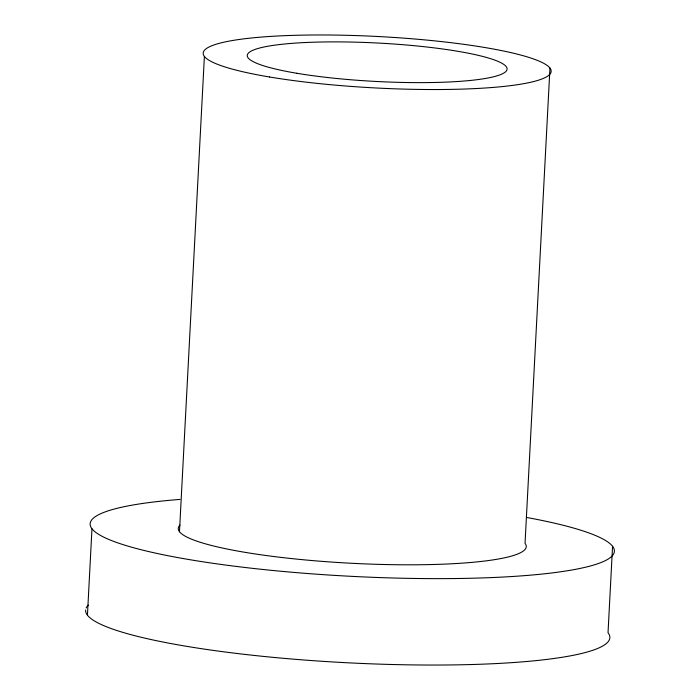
<?xml version="1.0" encoding="UTF-8"?>
<svg xmlns="http://www.w3.org/2000/svg" width="700" height="700" viewBox="0 0 700 700"><rect width="100%" height="100%" fill="white"/><g stroke="black" fill="none" stroke-linecap="round" stroke-linejoin="round"><path stroke-width="1.05" d="M87.439 615.178L91.971 528.762M179.48 531.711L204.391 56.438M549.955 68.075L525.044 543.34A174.23 25.751 3 0 1 350.053 563.194A174.23 25.751 3 0 1 180.058 525.009M612.561 546.289L608.029 632.704A262.474 38.797 3 0 1 361.559 663.442A262.474 38.797 3 0 1 85.627 610.006M86.17 607.994A262.474 38.797 3 0 1 88.305 605.08M527.249 517.571A262.474 38.797 3 0 1 540.111 574.254A262.474 38.797 3 0 1 161.919 554.479A262.474 38.797 3 0 1 179.979 499.415M269.509 76.991A174.23 25.751 3 0 0 549.378 74.777A174.23 25.751 3 0 0 312.637 35A174.23 25.751 3 0 0 269.509 76.991M296.774 73.264A130.104 19.233 3 0 0 505.767 71.601A130.104 19.233 3 0 0 328.983 41.904A130.104 19.233 3 0 0 296.774 73.264"/></g></svg>
